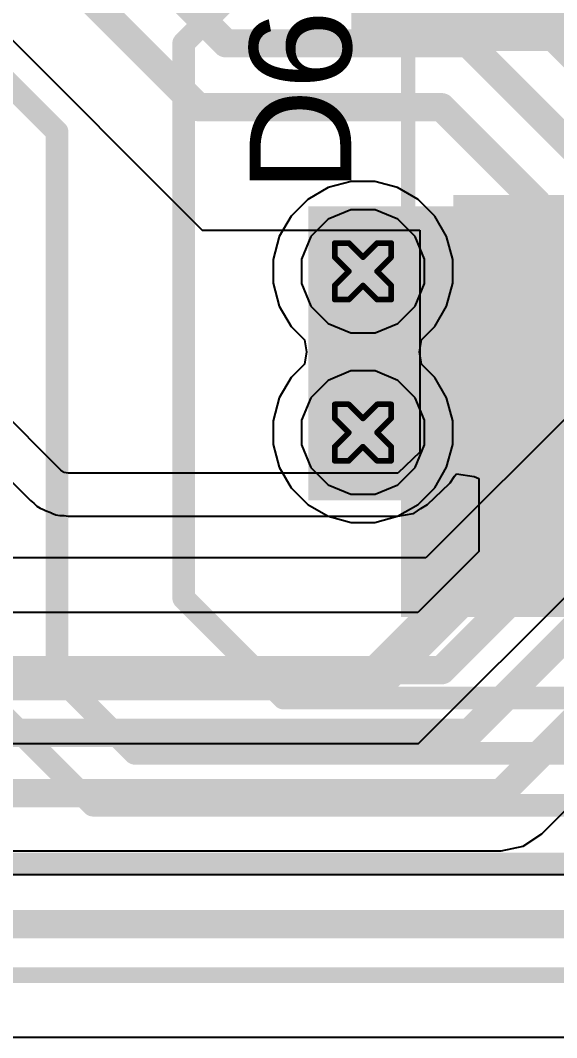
# Model space of a CAD drawing. Header units: inches. Extents: x 0 to 5379, y 0 to 5429.
# Drawn here: x 235.73 to 240.56, y 109.79 to 118.94 of the extents above; entities that cross this region are included whole.
import ezdxf

# ---------------------------------------------------------------- set-up
doc = ezdxf.new("R2010")
doc.units = ezdxf.units.IN
for name, color, linetype in [('Bottom Layer', 5, 'Continuous'), ('Bottom Solder', 6, 'Continuous'), ('Drill Drawing', 1, 'Continuous'), ('GND01', 16, 'Continuous'), ('GND02', 76, 'Continuous'), ('PWR', 156, 'Continuous'), ('SIG 01', 90, 'Continuous'), ('Top Layer', 1, 'Continuous'), ('Top Overlay', 2, 'Continuous'), ('Top Paste', 8, 'Continuous'), ('Top Solder', 216, 'Continuous'), ('Via Holes', 16, 'Continuous')]:
    doc.layers.add(name, color=color, linetype=linetype)
doc.styles.add('Arial', font='', dxfattribs={"height": 0.2})
doc.styles.get('Arial').set_extended_font_data('Arial')

# ---------------------------------------------------------------- blocks, each defined once
blk = doc.blocks.new('SMA_876')
at = {"layer": 'Top Layer'}
for points in [[(-3.25, 0.85), (-0.75, 0.85), (-0.75, -0.85), (-3.25, -0.85)], [(0.75, 0.85), (3.25, 0.85), (3.25, -0.85), (0.75, -0.85)]]:
    blk.add_hatch(color=1, dxfattribs=at).paths.add_polyline_path(points)
at = {"layer": 'Top Overlay'}
for points in [[(-4.445, -1.4216), (-3.278, -1.4216), (-3.278, 1.4219), (-4.445, 1.4219)], [(-3.3, 0.924), (-2.596, 0.924), (-2.596, 1.4219), (-3.3, 1.4219)], [(-3.3, -1.4219), (-2.596, -1.4219), (-2.596, -0.924), (-3.3, -0.924)]]:
    blk.add_hatch(color=2, dxfattribs=at).paths.add_polyline_path(points)
at = {"layer": 'Top Paste'}
for points in [[(-3.25, 0.85), (-0.75, 0.85), (-0.75, -0.85), (-3.25, -0.85)], [(0.75, 0.85), (3.25, 0.85), (3.25, -0.85), (0.75, -0.85)]]:
    blk.add_hatch(color=8, dxfattribs=at).paths.add_polyline_path(points)
at = {"layer": 'Top Solder'}
for points in [[(-3.3516, 0.9516), (-0.6484, 0.9516), (-0.6484, -0.9516), (-3.3516, -0.9516)], [(0.6484, 0.9516), (3.3516, 0.9516), (3.3516, -0.9516), (0.6484, -0.9516)]]:
    blk.add_hatch(color=216, dxfattribs=at).paths.add_polyline_path(points)
at = {"layer": 'Top Overlay'}
for points in [[(-2.6581, 1.3577, 0.127, 0.127, 0), (2.0612, 1.3577, 0.127, 0.127, 0)], [(2.0612, 1.3577, 0.127, 0.127, 0), (2.0612, 1.0122, 0.127, 0.127, 0)], [(2.0612, -1.0122, 0.127, 0.127, 0), (2.0612, -1.3577, 0.127, 0.127, 0)], [(-2.6581, -1.3577, 0.127, 0.127, 0), (2.0612, -1.3577, 0.127, 0.127, 0)]]:
    blk.add_lwpolyline(points, format="xyseb", dxfattribs=at)
for points in [[(-2.6899, 1.3577, 0.0635, 0.0635, 1), (-2.6264, 1.3577, 0.0635, 0.0635, 1)], [(2.0295, 1.3577, 0.0635, 0.0635, 1), (2.093, 1.3577, 0.0635, 0.0635, 1)], [(2.0295, 1.3577, 0.0635, 0.0635, 1), (2.093, 1.3577, 0.0635, 0.0635, 1)], [(2.0295, 1.0122, 0.0635, 0.0635, 1), (2.093, 1.0122, 0.0635, 0.0635, 1)], [(2.0295, -1.0122, 0.0635, 0.0635, 1), (2.093, -1.0122, 0.0635, 0.0635, 1)], [(-2.6899, -1.3577, 0.0635, 0.0635, 1), (-2.6264, -1.3577, 0.0635, 0.0635, 1)], [(2.0295, -1.3577, 0.0635, 0.0635, 1), (2.093, -1.3577, 0.0635, 0.0635, 1)], [(2.0295, -1.3577, 0.0635, 0.0635, 1), (2.093, -1.3577, 0.0635, 0.0635, 1)]]:
    blk.add_lwpolyline(points, format="xyseb", close=True, dxfattribs=at)

msp = doc.modelspace()

# ---------------------------------------------------------------- hatches: boundary and pattern name
at = {"layer": 'Bottom Layer'}
h = msp.add_hatch(color=5, dxfattribs=at)
edge = h.paths.add_edge_path()
edge.add_arc((238.8144, 116.6844), 0.3, 0, 360)
h = msp.add_hatch(color=5, dxfattribs=at)
edge = h.paths.add_edge_path()
edge.add_arc((238.8144, 115.2343), 0.3, 0, 360)
at = {"layer": 'Bottom Solder'}
h = msp.add_hatch(color=6, dxfattribs=at)
edge = h.paths.add_edge_path()
edge.add_arc((238.8144, 116.6844), 0.4016, 0, 360)
h = msp.add_hatch(color=6, dxfattribs=at)
edge = h.paths.add_edge_path()
edge.add_arc((238.8144, 115.2343), 0.4016, 0, 360)
at = {"layer": 'GND01'}
h = msp.add_hatch(color=16, dxfattribs=at)
edge = h.paths.add_edge_path()
edge.add_arc((238.8144, 116.6844), 0.3, 0, 360)
h = msp.add_hatch(color=16, dxfattribs=at)
edge = h.paths.add_edge_path()
edge.add_arc((238.8144, 115.2343), 0.3, 0, 360)
at = {"layer": 'GND02'}
h = msp.add_hatch(color=76, dxfattribs=at)
edge = h.paths.add_edge_path()
edge.add_arc((238.8144, 116.6844), 0.3, 0, 360)
h = msp.add_hatch(color=76, dxfattribs=at)
edge = h.paths.add_edge_path()
edge.add_arc((238.8144, 115.2343), 0.3, 0, 360)
at = {"layer": 'PWR'}
h = msp.add_hatch(color=156, dxfattribs=at)
edge = h.paths.add_edge_path()
edge.add_arc((238.8144, 116.6844), 0.3, 0, 360)
h = msp.add_hatch(color=156, dxfattribs=at)
edge = h.paths.add_edge_path()
edge.add_arc((238.8144, 115.2343), 0.3, 0, 360)
at = {"layer": 'SIG 01'}
h = msp.add_hatch(color=90, dxfattribs=at)
edge = h.paths.add_edge_path()
edge.add_arc((238.8144, 116.6844), 0.3, 0, 360)
h = msp.add_hatch(color=90, dxfattribs=at)
edge = h.paths.add_edge_path()
edge.add_arc((238.8144, 115.2343), 0.3, 0, 360)
at = {"layer": 'Top Layer'}
for points in [[(238.7096, 118.769), (241.4285, 118.769), (241.4285, 122.6225), (238.7096, 122.6225)], [(247.6822, 117.269), (238.3219, 117.269), (238.3219, 114.6243), (247.6822, 114.6243)]]:
    msp.add_hatch(color=1, dxfattribs=at).paths.add_polyline_path(points)
h = msp.add_hatch(color=1, dxfattribs=at)
edge = h.paths.add_edge_path()
edge.add_arc((238.8144, 116.6844), 0.3, 0, 360)
h = msp.add_hatch(color=1, dxfattribs=at)
edge = h.paths.add_edge_path()
edge.add_arc((238.8144, 115.2343), 0.3, 0, 360)
at = {"layer": 'Top Solder'}
h = msp.add_hatch(color=216, dxfattribs=at)
edge = h.paths.add_edge_path()
edge.add_arc((238.8144, 116.6844), 0.4016, 0, 360)
h = msp.add_hatch(color=216, dxfattribs=at)
edge = h.paths.add_edge_path()
edge.add_arc((238.8144, 115.2343), 0.4016, 0, 360)
at = {"layer": 'Via Holes'}
h = msp.add_hatch(color=7, dxfattribs=at)
edge = h.paths.add_edge_path()
edge.add_arc((238.8144, 116.6844), 0.15, 0, 360)
h = msp.add_hatch(color=7, dxfattribs=at)
edge = h.paths.add_edge_path()
edge.add_arc((238.8144, 115.2343), 0.15, 0, 360)

# ---------------------------------------------------------------- linework, layer by layer
at = {"layer": 'Bottom Layer'}
for p, q in [((238.7081, 117.4924), (238.5026, 117.4373)), ((238.9208, 117.4924), (238.7081, 117.4924)), ((239.1263, 117.4373), (238.9208, 117.4924)), ((238.5026, 117.4373), (238.3183, 117.331)), ((239.3106, 117.331), (239.1263, 117.4373)), ((238.3183, 117.331), (238.1679, 117.1805)), ((239.461, 117.1805), (239.3106, 117.331)), ((238.1679, 117.1805), (238.0615, 116.9963)), ((239.5674, 116.9963), (239.461, 117.1805)), ((238.0615, 116.9963), (238.0064, 116.7908)), ((239.6224, 116.7908), (239.5674, 116.9963)), ((238.0064, 116.7908), (238.0064, 116.578)), ((239.6224, 116.578), (239.6224, 116.7908)), ((238.0064, 116.578), (238.0615, 116.3725)), ((239.5674, 116.3725), (239.6224, 116.578)), ((238.0615, 116.3725), (238.1679, 116.1883)), ((239.461, 116.1883), (239.5674, 116.3725)), ((238.1679, 116.1883), (238.2877, 116.0685)), ((239.3412, 116.0685), (239.461, 116.1883)), ((238.2877, 116.0685), (238.3055, 115.9593)), ((239.3234, 115.9593), (239.3412, 116.0685)), ((238.3055, 115.9593), (238.2877, 115.8502)), ((239.3412, 115.8502), (239.3234, 115.9593)), ((238.2877, 115.8502), (238.1679, 115.7304)), ((239.461, 115.7304), (239.3412, 115.8502)), ((238.1679, 115.7304), (238.0615, 115.5462)), ((239.5674, 115.5462), (239.461, 115.7304)), ((238.0615, 115.5462), (238.0064, 115.3407)), ((239.6224, 115.3407), (239.5674, 115.5462)), ((238.0064, 115.3407), (238.0064, 115.1279)), ((239.6224, 115.1279), (239.6224, 115.3407)), ((238.0064, 115.1279), (238.0615, 114.9224)), ((239.5674, 114.9224), (239.6224, 115.1279)), ((238.0615, 114.9224), (238.1679, 114.7382)), ((239.461, 114.7382), (239.5674, 114.9224)), ((238.1679, 114.7382), (238.3183, 114.5877)), ((239.3106, 114.5877), (239.461, 114.7382)), ((238.3183, 114.5877), (238.5026, 114.4813)), ((239.1263, 114.4813), (239.3106, 114.5877)), ((238.5026, 114.4813), (238.7081, 114.4263)), ((238.9208, 114.4263), (239.1263, 114.4813)), ((238.7081, 114.4263), (238.9208, 114.4263))]:
    msp.add_line(p, q, dxfattribs=at)
at = {"layer": 'Drill Drawing'}
for points in [[(238.5604, 116.8114, 0.0508, 0.0508, 0), (238.5604, 116.9384, 0.0508, 0.0508, 0)], [(238.5604, 116.9384, 0.0508, 0.0508, 0), (238.6874, 116.9384, 0.0508, 0.0508, 0)], [(238.6874, 116.9384, 0.0508, 0.0508, 0), (238.8144, 116.8114, 0.0508, 0.0508, 0)], [(238.8144, 116.8114, 0.0508, 0.0508, 0), (238.9414, 116.9384, 0.0508, 0.0508, 0)], [(238.9414, 116.9384, 0.0508, 0.0508, 0), (239.0684, 116.9384, 0.0508, 0.0508, 0)], [(239.0684, 116.8114, 0.0508, 0.0508, 0), (239.0684, 116.9384, 0.0508, 0.0508, 0)], [(238.5604, 116.8114, 0.0508, 0.0508, 0), (238.6874, 116.6844, 0.0508, 0.0508, 0)], [(238.9414, 116.6844, 0.0508, 0.0508, 0), (239.0684, 116.8114, 0.0508, 0.0508, 0)], [(238.5604, 116.5574, 0.0508, 0.0508, 0), (238.6874, 116.6844, 0.0508, 0.0508, 0)], [(238.9414, 116.6844, 0.0508, 0.0508, 0), (239.0684, 116.5574, 0.0508, 0.0508, 0)], [(238.5604, 116.4304, 0.0508, 0.0508, 0), (238.5604, 116.5574, 0.0508, 0.0508, 0)], [(238.6874, 116.4304, 0.0508, 0.0508, 0), (238.8144, 116.5574, 0.0508, 0.0508, 0)], [(238.8144, 116.5574, 0.0508, 0.0508, 0), (238.9414, 116.4304, 0.0508, 0.0508, 0)], [(239.0684, 116.4304, 0.0508, 0.0508, 0), (239.0684, 116.5574, 0.0508, 0.0508, 0)], [(238.5604, 116.4304, 0.0508, 0.0508, 0), (238.6874, 116.4304, 0.0508, 0.0508, 0)], [(238.9414, 116.4304, 0.0508, 0.0508, 0), (239.0684, 116.4304, 0.0508, 0.0508, 0)], [(238.5604, 115.3613, 0.0508, 0.0508, 0), (238.5604, 115.4883, 0.0508, 0.0508, 0)], [(238.5604, 115.4883, 0.0508, 0.0508, 0), (238.6874, 115.4883, 0.0508, 0.0508, 0)], [(238.6874, 115.4883, 0.0508, 0.0508, 0), (238.8144, 115.3613, 0.0508, 0.0508, 0)], [(238.8144, 115.3613, 0.0508, 0.0508, 0), (238.9414, 115.4883, 0.0508, 0.0508, 0)], [(238.9414, 115.4883, 0.0508, 0.0508, 0), (239.0684, 115.4883, 0.0508, 0.0508, 0)], [(239.0684, 115.3613, 0.0508, 0.0508, 0), (239.0684, 115.4883, 0.0508, 0.0508, 0)], [(238.5604, 115.3613, 0.0508, 0.0508, 0), (238.6874, 115.2343, 0.0508, 0.0508, 0)], [(238.9414, 115.2343, 0.0508, 0.0508, 0), (239.0684, 115.3613, 0.0508, 0.0508, 0)], [(238.5604, 115.1073, 0.0508, 0.0508, 0), (238.6874, 115.2343, 0.0508, 0.0508, 0)], [(238.9414, 115.2343, 0.0508, 0.0508, 0), (239.0684, 115.1073, 0.0508, 0.0508, 0)], [(238.5604, 114.9803, 0.0508, 0.0508, 0), (238.5604, 115.1073, 0.0508, 0.0508, 0)], [(238.6874, 114.9803, 0.0508, 0.0508, 0), (238.8144, 115.1073, 0.0508, 0.0508, 0)], [(238.8144, 115.1073, 0.0508, 0.0508, 0), (238.9414, 114.9803, 0.0508, 0.0508, 0)], [(239.0684, 114.9803, 0.0508, 0.0508, 0), (239.0684, 115.1073, 0.0508, 0.0508, 0)], [(238.5604, 114.9803, 0.0508, 0.0508, 0), (238.6874, 114.9803, 0.0508, 0.0508, 0)], [(238.9414, 114.9803, 0.0508, 0.0508, 0), (239.0684, 114.9803, 0.0508, 0.0508, 0)]]:
    msp.add_lwpolyline(points, format="xyseb", dxfattribs=at)
for points in [[(238.5477, 116.9384, 0.0254, 0.0254, 1), (238.5731, 116.9384, 0.0254, 0.0254, 1)], [(238.5477, 116.9384, 0.0254, 0.0254, 1), (238.5731, 116.9384, 0.0254, 0.0254, 1)], [(238.6747, 116.9384, 0.0254, 0.0254, 1), (238.7001, 116.9384, 0.0254, 0.0254, 1)], [(238.6747, 116.9384, 0.0254, 0.0254, 1), (238.7001, 116.9384, 0.0254, 0.0254, 1)], [(238.9287, 116.9384, 0.0254, 0.0254, 1), (238.9541, 116.9384, 0.0254, 0.0254, 1)], [(238.9287, 116.9384, 0.0254, 0.0254, 1), (238.9541, 116.9384, 0.0254, 0.0254, 1)], [(239.0557, 116.9384, 0.0254, 0.0254, 1), (239.0811, 116.9384, 0.0254, 0.0254, 1)], [(239.0557, 116.9384, 0.0254, 0.0254, 1), (239.0811, 116.9384, 0.0254, 0.0254, 1)], [(238.5477, 116.8114, 0.0254, 0.0254, 1), (238.5731, 116.8114, 0.0254, 0.0254, 1)], [(238.5477, 116.8114, 0.0254, 0.0254, 1), (238.5731, 116.8114, 0.0254, 0.0254, 1)], [(238.8017, 116.8114, 0.0254, 0.0254, 1), (238.8271, 116.8114, 0.0254, 0.0254, 1)], [(238.8017, 116.8114, 0.0254, 0.0254, 1), (238.8271, 116.8114, 0.0254, 0.0254, 1)], [(239.0557, 116.8114, 0.0254, 0.0254, 1), (239.0811, 116.8114, 0.0254, 0.0254, 1)], [(239.0557, 116.8114, 0.0254, 0.0254, 1), (239.0811, 116.8114, 0.0254, 0.0254, 1)], [(238.6747, 116.6844, 0.0254, 0.0254, 1), (238.7001, 116.6844, 0.0254, 0.0254, 1)], [(238.6747, 116.6844, 0.0254, 0.0254, 1), (238.7001, 116.6844, 0.0254, 0.0254, 1)], [(238.9287, 116.6844, 0.0254, 0.0254, 1), (238.9541, 116.6844, 0.0254, 0.0254, 1)], [(238.9287, 116.6844, 0.0254, 0.0254, 1), (238.9541, 116.6844, 0.0254, 0.0254, 1)], [(238.5477, 116.5574, 0.0254, 0.0254, 1), (238.5731, 116.5574, 0.0254, 0.0254, 1)], [(238.5477, 116.5574, 0.0254, 0.0254, 1), (238.5731, 116.5574, 0.0254, 0.0254, 1)], [(238.8017, 116.5574, 0.0254, 0.0254, 1), (238.8271, 116.5574, 0.0254, 0.0254, 1)], [(238.8017, 116.5574, 0.0254, 0.0254, 1), (238.8271, 116.5574, 0.0254, 0.0254, 1)], [(239.0557, 116.5574, 0.0254, 0.0254, 1), (239.0811, 116.5574, 0.0254, 0.0254, 1)], [(239.0557, 116.5574, 0.0254, 0.0254, 1), (239.0811, 116.5574, 0.0254, 0.0254, 1)], [(238.5477, 116.4304, 0.0254, 0.0254, 1), (238.5731, 116.4304, 0.0254, 0.0254, 1)], [(238.5477, 116.4304, 0.0254, 0.0254, 1), (238.5731, 116.4304, 0.0254, 0.0254, 1)], [(238.6747, 116.4304, 0.0254, 0.0254, 1), (238.7001, 116.4304, 0.0254, 0.0254, 1)], [(238.6747, 116.4304, 0.0254, 0.0254, 1), (238.7001, 116.4304, 0.0254, 0.0254, 1)], [(238.9287, 116.4304, 0.0254, 0.0254, 1), (238.9541, 116.4304, 0.0254, 0.0254, 1)], [(238.9287, 116.4304, 0.0254, 0.0254, 1), (238.9541, 116.4304, 0.0254, 0.0254, 1)], [(239.0557, 116.4304, 0.0254, 0.0254, 1), (239.0811, 116.4304, 0.0254, 0.0254, 1)], [(239.0557, 116.4304, 0.0254, 0.0254, 1), (239.0811, 116.4304, 0.0254, 0.0254, 1)], [(238.5477, 115.4883, 0.0254, 0.0254, 1), (238.5731, 115.4883, 0.0254, 0.0254, 1)], [(238.5477, 115.4883, 0.0254, 0.0254, 1), (238.5731, 115.4883, 0.0254, 0.0254, 1)], [(238.6747, 115.4883, 0.0254, 0.0254, 1), (238.7001, 115.4883, 0.0254, 0.0254, 1)], [(238.6747, 115.4883, 0.0254, 0.0254, 1), (238.7001, 115.4883, 0.0254, 0.0254, 1)], [(238.9287, 115.4883, 0.0254, 0.0254, 1), (238.9541, 115.4883, 0.0254, 0.0254, 1)], [(238.9287, 115.4883, 0.0254, 0.0254, 1), (238.9541, 115.4883, 0.0254, 0.0254, 1)], [(239.0557, 115.4883, 0.0254, 0.0254, 1), (239.0811, 115.4883, 0.0254, 0.0254, 1)], [(239.0557, 115.4883, 0.0254, 0.0254, 1), (239.0811, 115.4883, 0.0254, 0.0254, 1)], [(238.5477, 115.3613, 0.0254, 0.0254, 1), (238.5731, 115.3613, 0.0254, 0.0254, 1)], [(238.5477, 115.3613, 0.0254, 0.0254, 1), (238.5731, 115.3613, 0.0254, 0.0254, 1)], [(238.8017, 115.3613, 0.0254, 0.0254, 1), (238.8271, 115.3613, 0.0254, 0.0254, 1)], [(238.8017, 115.3613, 0.0254, 0.0254, 1), (238.8271, 115.3613, 0.0254, 0.0254, 1)], [(239.0557, 115.3613, 0.0254, 0.0254, 1), (239.0811, 115.3613, 0.0254, 0.0254, 1)], [(239.0557, 115.3613, 0.0254, 0.0254, 1), (239.0811, 115.3613, 0.0254, 0.0254, 1)], [(238.6747, 115.2343, 0.0254, 0.0254, 1), (238.7001, 115.2343, 0.0254, 0.0254, 1)], [(238.6747, 115.2343, 0.0254, 0.0254, 1), (238.7001, 115.2343, 0.0254, 0.0254, 1)], [(238.9287, 115.2343, 0.0254, 0.0254, 1), (238.9541, 115.2343, 0.0254, 0.0254, 1)], [(238.9287, 115.2343, 0.0254, 0.0254, 1), (238.9541, 115.2343, 0.0254, 0.0254, 1)], [(238.5477, 115.1073, 0.0254, 0.0254, 1), (238.5731, 115.1073, 0.0254, 0.0254, 1)], [(238.5477, 115.1073, 0.0254, 0.0254, 1), (238.5731, 115.1073, 0.0254, 0.0254, 1)], [(238.8017, 115.1073, 0.0254, 0.0254, 1), (238.8271, 115.1073, 0.0254, 0.0254, 1)], [(238.8017, 115.1073, 0.0254, 0.0254, 1), (238.8271, 115.1073, 0.0254, 0.0254, 1)], [(239.0557, 115.1073, 0.0254, 0.0254, 1), (239.0811, 115.1073, 0.0254, 0.0254, 1)], [(239.0557, 115.1073, 0.0254, 0.0254, 1), (239.0811, 115.1073, 0.0254, 0.0254, 1)], [(238.5477, 114.9803, 0.0254, 0.0254, 1), (238.5731, 114.9803, 0.0254, 0.0254, 1)], [(238.5477, 114.9803, 0.0254, 0.0254, 1), (238.5731, 114.9803, 0.0254, 0.0254, 1)], [(238.6747, 114.9803, 0.0254, 0.0254, 1), (238.7001, 114.9803, 0.0254, 0.0254, 1)], [(238.6747, 114.9803, 0.0254, 0.0254, 1), (238.7001, 114.9803, 0.0254, 0.0254, 1)], [(238.9287, 114.9803, 0.0254, 0.0254, 1), (238.9541, 114.9803, 0.0254, 0.0254, 1)], [(238.9287, 114.9803, 0.0254, 0.0254, 1), (238.9541, 114.9803, 0.0254, 0.0254, 1)], [(239.0557, 114.9803, 0.0254, 0.0254, 1), (239.0811, 114.9803, 0.0254, 0.0254, 1)], [(239.0557, 114.9803, 0.0254, 0.0254, 1), (239.0811, 114.9803, 0.0254, 0.0254, 1)]]:
    msp.add_lwpolyline(points, format="xyseb", close=True, dxfattribs=at)
at = {"layer": 'GND01'}
for p, q in [((238.7042, 117.2384), (238.5006, 117.1541)), ((238.9246, 117.2384), (238.7042, 117.2384)), ((239.1283, 117.1541), (238.9246, 117.2384)), ((238.5006, 117.1541), (238.3448, 116.9982)), ((239.2841, 116.9982), (239.1283, 117.1541)), ((238.3448, 116.9982), (238.2604, 116.7946)), ((239.3684, 116.7946), (239.2841, 116.9982)), ((238.2604, 116.7946), (238.2604, 116.5742)), ((239.3684, 116.5742), (239.3684, 116.7946)), ((238.2604, 116.5742), (238.3448, 116.3706)), ((239.2841, 116.3706), (239.3684, 116.5742)), ((238.3448, 116.3706), (238.5006, 116.2147)), ((239.1283, 116.2147), (239.2841, 116.3706)), ((238.5006, 116.2147), (238.7042, 116.1304)), ((238.9246, 116.1304), (239.1283, 116.2147)), ((238.7042, 116.1304), (238.9246, 116.1304)), ((238.7042, 115.7883), (238.5006, 115.7039)), ((238.9246, 115.7883), (238.7042, 115.7883)), ((239.1283, 115.7039), (238.9246, 115.7883)), ((238.5006, 115.7039), (238.3448, 115.5481)), ((239.2841, 115.5481), (239.1283, 115.7039)), ((238.3448, 115.5481), (238.2604, 115.3445)), ((239.3684, 115.3445), (239.2841, 115.5481)), ((238.2604, 115.3445), (238.2604, 115.1241)), ((239.3684, 115.1241), (239.3684, 115.3445)), ((238.2604, 115.1241), (238.3448, 114.9205)), ((239.2841, 114.9205), (239.3684, 115.1241)), ((238.3448, 114.9205), (238.5006, 114.7646)), ((239.1283, 114.7646), (239.2841, 114.9205)), ((238.5006, 114.7646), (238.7042, 114.6803)), ((238.9246, 114.6803), (239.1283, 114.7646)), ((238.7042, 114.6803), (238.9246, 114.6803))]:
    msp.add_line(p, q, dxfattribs=at)
at = {"layer": 'GND02'}
for p, q in [((238.7042, 117.2384), (238.5006, 117.1541)), ((238.9246, 117.2384), (238.7042, 117.2384)), ((239.1283, 117.1541), (238.9246, 117.2384)), ((238.5006, 117.1541), (238.3448, 116.9982)), ((239.2841, 116.9982), (239.1283, 117.1541)), ((238.3448, 116.9982), (238.2604, 116.7946)), ((239.3684, 116.7946), (239.2841, 116.9982)), ((238.2604, 116.7946), (238.2604, 116.5742)), ((239.3684, 116.5742), (239.3684, 116.7946)), ((238.2604, 116.5742), (238.3448, 116.3706)), ((239.2841, 116.3706), (239.3684, 116.5742)), ((238.3448, 116.3706), (238.5006, 116.2147)), ((239.1283, 116.2147), (239.2841, 116.3706)), ((238.5006, 116.2147), (238.7042, 116.1304)), ((238.9246, 116.1304), (239.1283, 116.2147)), ((238.7042, 116.1304), (238.9246, 116.1304)), ((238.7042, 115.7883), (238.5006, 115.7039)), ((238.9246, 115.7883), (238.7042, 115.7883)), ((239.1283, 115.7039), (238.9246, 115.7883)), ((238.5006, 115.7039), (238.3448, 115.5481)), ((239.2841, 115.5481), (239.1283, 115.7039)), ((238.3448, 115.5481), (238.2604, 115.3445)), ((239.3684, 115.3445), (239.2841, 115.5481)), ((238.2604, 115.3445), (238.2604, 115.1241)), ((239.3684, 115.1241), (239.3684, 115.3445)), ((238.2604, 115.1241), (238.3448, 114.9205)), ((239.2841, 114.9205), (239.3684, 115.1241)), ((238.3448, 114.9205), (238.5006, 114.7646)), ((239.1283, 114.7646), (239.2841, 114.9205)), ((238.5006, 114.7646), (238.7042, 114.6803)), ((238.9246, 114.6803), (239.1283, 114.7646)), ((238.7042, 114.6803), (238.9246, 114.6803))]:
    msp.add_line(p, q, dxfattribs=at)
at = {"layer": 'PWR'}
for p, q in [((238.7042, 117.2384), (238.5006, 117.1541)), ((238.9246, 117.2384), (238.7042, 117.2384)), ((239.1283, 117.1541), (238.9246, 117.2384)), ((238.5006, 117.1541), (238.3448, 116.9982)), ((239.2841, 116.9982), (239.1283, 117.1541)), ((238.3448, 116.9982), (238.2604, 116.7946)), ((239.3684, 116.7946), (239.2841, 116.9982)), ((238.2604, 116.7946), (238.2604, 116.5742)), ((239.3684, 116.5742), (239.3684, 116.7946)), ((241.9633, 116.69), (239.3807, 114.1074)), ((238.2604, 116.5742), (238.3448, 116.3706)), ((239.2841, 116.3706), (239.3684, 116.5742)), ((239.3151, 112.4374), (243.2697, 116.3921)), ((238.3448, 116.3706), (238.5006, 116.2147)), ((239.1283, 116.2147), (239.2841, 116.3706)), ((238.5006, 116.2147), (238.7042, 116.1304)), ((238.9246, 116.1304), (239.1283, 116.2147)), ((238.7042, 116.1304), (238.9246, 116.1304)), ((238.7042, 115.7883), (238.5006, 115.7039)), ((238.9246, 115.7883), (238.7042, 115.7883)), ((239.1283, 115.7039), (238.9246, 115.7883)), ((238.5006, 115.7039), (238.3448, 115.5481)), ((239.2841, 115.5481), (239.1283, 115.7039)), ((238.3448, 115.5481), (238.2604, 115.3445)), ((239.3684, 115.3445), (239.2841, 115.5481)), ((238.2604, 115.3445), (238.2604, 115.1241)), ((239.3684, 115.1241), (239.3684, 115.3445)), ((238.2604, 115.1241), (238.3448, 114.9205)), ((239.2841, 114.9205), (239.3684, 115.1241)), ((238.3448, 114.9205), (238.5006, 114.7646)), ((239.1283, 114.7646), (239.2841, 114.9205)), ((238.5006, 114.7646), (238.7042, 114.6803)), ((238.9246, 114.6803), (239.1283, 114.7646)), ((238.7042, 114.6803), (238.9246, 114.6803)), ((239.3807, 114.1074), (235.043, 114.1074)), ((215.6084, 112.4374), (239.3151, 112.4374)), ((242.8927, 109.792), (208.7753, 109.792))]:
    msp.add_line(p, q, dxfattribs=at)
for points in [[(238.9308, 113.0166, 0.381, 0.381, 0), (242.4487, 116.5345, 0.381, 0.381, 0)], [(215.9536, 113.0166, 0.381, 0.381, 0), (238.9308, 113.0166, 0.381, 0.381, 0)]]:
    msp.add_lwpolyline(points, format="xyseb", dxfattribs=at)
msp.add_lwpolyline([(238.8356, 113.0166, 0.1905, 0.1905, 1), (239.0261, 113.0166, 0.1905, 0.1905, 1)], format="xyseb", close=True, dxfattribs=at)
msp.add_lwpolyline([(238.8356, 113.0166, 0.1905, 0.1905, 1), (239.0261, 113.0166, 0.1905, 0.1905, 1)], format="xyseb", close=True, dxfattribs=at)
at = {"layer": 'SIG 01'}
for p, q in [((233.7355, 120.688), (237.3697, 117.0538)), ((236.098, 114.8965), (233.0103, 117.9842)), ((237.3697, 117.0538), (239.3255, 117.0538)), ((239.3255, 117.0538), (239.3255, 115.0568)), ((239.3255, 115.0568), (239.1278, 114.8694)), ((235.4651, 114.98), (235.8233, 114.6218)), ((236.128, 114.8765), (236.098, 114.8965)), ((236.1633, 114.8694), (236.128, 114.8765)), ((237.7213, 114.8694), (236.1633, 114.8694)), ((239.1278, 114.8694), (237.7213, 114.8694)), ((239.6002, 114.7821), (239.6394, 114.8409)), ((239.6394, 114.8409), (239.655, 114.8628)), ((239.655, 114.8628), (239.8146, 114.8403)), ((239.8146, 114.8403), (239.8582, 114.8196)), ((239.3951, 114.5875), (239.5927, 114.7748)), ((239.5927, 114.7748), (239.5958, 114.7792)), ((239.5958, 114.7792), (239.6002, 114.7821)), ((239.8582, 114.8196), (239.8582, 114.1644)), ((235.8233, 114.6218), (235.8551, 114.6005)), ((235.8551, 114.6005), (235.8822, 114.5735)), ((235.8822, 114.5735), (235.9122, 114.5535)), ((239.3353, 114.5498), (239.3951, 114.5875)), ((235.9122, 114.5535), (235.9475, 114.5388)), ((235.9475, 114.5388), (235.9494, 114.5376)), ((235.9494, 114.5376), (235.9515, 114.5371)), ((235.9515, 114.5371), (236.0128, 114.5118)), ((236.0128, 114.5118), (236.0147, 114.5105)), ((236.0147, 114.5105), (236.0169, 114.5101)), ((236.0169, 114.5101), (236.0522, 114.4955)), ((236.0522, 114.4955), (236.0875, 114.4884)), ((236.0875, 114.4884), (236.1258, 114.4884)), ((236.1258, 114.4884), (236.1633, 114.481)), ((236.1633, 114.481), (237.7213, 114.481)), ((237.7213, 114.481), (239.1278, 114.481)), ((239.1278, 114.481), (239.1972, 114.4948)), ((239.1972, 114.4948), (239.2669, 114.5067)), ((239.2669, 114.5067), (239.2713, 114.5095)), ((239.2713, 114.5095), (239.2765, 114.5105)), ((239.2765, 114.5105), (239.3353, 114.5498)), ((239.8582, 114.1644), (239.3084, 113.6146)), ((239.3084, 113.6146), (228.139, 113.6146)), ((240.4229, 111.6254), (241.9011, 113.1036)), ((240.2549, 111.5132), (240.4229, 111.6254)), ((210.1612, 111.4737), (240.0567, 111.4737)), ((240.0567, 111.4737), (240.2549, 111.5132)), ((265.2183, 111.2578), (208.238, 111.2578))]:
    msp.add_line(p, q, dxfattribs=at)
for points in [[(234.2987, 121.1969, 0.254, 0.254, 0), (237.3349, 118.1607, 0.254, 0.254, 0)], [(235.3077, 121.0099, 0.254, 0.254, 0), (237.5823, 118.7353, 0.254, 0.254, 0)], [(240.0014, 119.3195, 0.254, 0.254, 0), (241.5349, 117.786, 0.254, 0.254, 0)], [(237.5823, 118.7353, 0.254, 0.254, 0), (239.7594, 118.7353, 0.254, 0.254, 0)], [(239.7594, 118.7353, 0.254, 0.254, 0), (240.9507, 117.544, 0.254, 0.254, 0)], [(237.3349, 118.1607, 0.254, 0.254, 0), (239.5214, 118.1607, 0.254, 0.254, 0)], [(239.5214, 118.1607, 0.254, 0.254, 0), (240.3761, 117.306, 0.254, 0.254, 0)], [(240.3761, 113.9499, 0.254, 0.254, 0), (240.3761, 117.306, 0.254, 0.254, 0)], [(239.5229, 113.0967, 0.254, 0.254, 0), (240.3761, 113.9499, 0.254, 0.254, 0)], [(239.7722, 112.5333, 0.254, 0.254, 0), (240.9507, 113.7119, 0.254, 0.254, 0)], [(240.0567, 111.9917, 0.254, 0.254, 0), (241.5349, 113.4699, 0.254, 0.254, 0)], [(210.7427, 113.0967, 0.254, 0.254, 0), (239.5229, 113.0967, 0.254, 0.254, 0)], [(210.4935, 112.5333, 0.254, 0.254, 0), (239.7722, 112.5333, 0.254, 0.254, 0)], [(210.1612, 111.9917, 0.254, 0.254, 0), (240.0567, 111.9917, 0.254, 0.254, 0)], [(208.0476, 110.7981, 0.1397, 0.1397, 0), (268.8241, 110.7981, 0.1397, 0.1397, 0)], [(207.8635, 110.3536, 0.1397, 0.1397, 0), (269.0083, 110.3536, 0.1397, 0.1397, 0)]]:
    msp.add_lwpolyline(points, format="xyseb", dxfattribs=at)
for points in [[(237.5188, 118.7353, 0.127, 0.127, 1), (237.6458, 118.7353, 0.127, 0.127, 1)], [(237.5188, 118.7353, 0.127, 0.127, 1), (237.6458, 118.7353, 0.127, 0.127, 1)], [(239.6959, 118.7353, 0.127, 0.127, 1), (239.8229, 118.7353, 0.127, 0.127, 1)], [(239.6959, 118.7353, 0.127, 0.127, 1), (239.8229, 118.7353, 0.127, 0.127, 1)], [(237.2714, 118.1607, 0.127, 0.127, 1), (237.3984, 118.1607, 0.127, 0.127, 1)], [(237.2714, 118.1607, 0.127, 0.127, 1), (237.3984, 118.1607, 0.127, 0.127, 1)], [(239.4579, 118.1607, 0.127, 0.127, 1), (239.5849, 118.1607, 0.127, 0.127, 1)], [(239.4579, 118.1607, 0.127, 0.127, 1), (239.5849, 118.1607, 0.127, 0.127, 1)], [(240.3126, 117.306, 0.127, 0.127, 1), (240.4396, 117.306, 0.127, 0.127, 1)], [(240.3126, 117.306, 0.127, 0.127, 1), (240.4396, 117.306, 0.127, 0.127, 1)], [(240.3126, 113.9499, 0.127, 0.127, 1), (240.4396, 113.9499, 0.127, 0.127, 1)], [(240.3126, 113.9499, 0.127, 0.127, 1), (240.4396, 113.9499, 0.127, 0.127, 1)], [(239.4594, 113.0967, 0.127, 0.127, 1), (239.5864, 113.0967, 0.127, 0.127, 1)], [(239.4594, 113.0967, 0.127, 0.127, 1), (239.5864, 113.0967, 0.127, 0.127, 1)], [(239.7087, 112.5333, 0.127, 0.127, 1), (239.8357, 112.5333, 0.127, 0.127, 1)], [(239.7087, 112.5333, 0.127, 0.127, 1), (239.8357, 112.5333, 0.127, 0.127, 1)], [(239.9932, 111.9917, 0.127, 0.127, 1), (240.1202, 111.9917, 0.127, 0.127, 1)], [(239.9932, 111.9917, 0.127, 0.127, 1), (240.1202, 111.9917, 0.127, 0.127, 1)]]:
    msp.add_lwpolyline(points, format="xyseb", close=True, dxfattribs=at)
at = {"layer": 'Top Layer'}
for points in [[(233.2896, 120.713, 0.2032, 0.2032, 0), (236.0633, 117.9394, 0.2032, 0.2032, 0)], [(237.2022, 118.7359, 0.2032, 0.2032, 0), (238.3219, 119.8556, 0.2032, 0.2032, 0)], [(237.2022, 113.7438, 0.2032, 0.2032, 0), (237.2022, 118.7359, 0.2032, 0.2032, 0)], [(236.0633, 113.0491, 0.2032, 0.2032, 0), (236.0633, 117.9394, 0.2032, 0.2032, 0)], [(237.2022, 113.7438, 0.2032, 0.2032, 0), (238.1001, 112.8459, 0.2032, 0.2032, 0)], [(236.0633, 113.0491, 0.2032, 0.2032, 0), (236.7636, 112.3488, 0.2032, 0.2032, 0)], [(235.4487, 112.8205, 0.2032, 0.2032, 0), (236.3869, 111.8824, 0.2032, 0.2032, 0)], [(238.1001, 112.8459, 0.2032, 0.2032, 0), (283.1749, 112.8459, 0.2032, 0.2032, 0)], [(236.7636, 112.3488, 0.2032, 0.2032, 0), (293.8188, 112.3488, 0.2032, 0.2032, 0)], [(236.3869, 111.8824, 0.2032, 0.2032, 0), (294.1106, 111.8824, 0.2032, 0.2032, 0)], [(231.0225, 111.3536, 0.2032, 0.2032, 0), (266.1205, 111.3536, 0.2032, 0.2032, 0)], [(230.3928, 110.8137, 0.254, 0.254, 0), (326.4343, 110.8137, 0.254, 0.254, 0)]]:
    msp.add_lwpolyline(points, format="xyseb", dxfattribs=at)
for points in [[(237.1514, 118.7359, 0.1016, 0.1016, 1), (237.253, 118.7359, 0.1016, 0.1016, 1)], [(237.1514, 118.7359, 0.1016, 0.1016, 1), (237.253, 118.7359, 0.1016, 0.1016, 1)], [(236.0125, 117.9394, 0.1016, 0.1016, 1), (236.1141, 117.9394, 0.1016, 0.1016, 1)], [(236.0125, 117.9394, 0.1016, 0.1016, 1), (236.1141, 117.9394, 0.1016, 0.1016, 1)], [(237.1514, 113.7438, 0.1016, 0.1016, 1), (237.253, 113.7438, 0.1016, 0.1016, 1)], [(237.1514, 113.7438, 0.1016, 0.1016, 1), (237.253, 113.7438, 0.1016, 0.1016, 1)], [(236.0125, 113.0491, 0.1016, 0.1016, 1), (236.1141, 113.0491, 0.1016, 0.1016, 1)], [(236.0125, 113.0491, 0.1016, 0.1016, 1), (236.1141, 113.0491, 0.1016, 0.1016, 1)], [(238.0493, 112.8459, 0.1016, 0.1016, 1), (238.1509, 112.8459, 0.1016, 0.1016, 1)], [(238.0493, 112.8459, 0.1016, 0.1016, 1), (238.1509, 112.8459, 0.1016, 0.1016, 1)], [(236.7128, 112.3488, 0.1016, 0.1016, 1), (236.8144, 112.3488, 0.1016, 0.1016, 1)], [(236.7128, 112.3488, 0.1016, 0.1016, 1), (236.8144, 112.3488, 0.1016, 0.1016, 1)], [(236.3361, 111.8824, 0.1016, 0.1016, 1), (236.4377, 111.8824, 0.1016, 0.1016, 1)], [(236.3361, 111.8824, 0.1016, 0.1016, 1), (236.4377, 111.8824, 0.1016, 0.1016, 1)]]:
    msp.add_lwpolyline(points, format="xyseb", close=True, dxfattribs=at)

# ---------------------------------------------------------------- block references
at = {"rotation": 90}
msp.add_blockref('SMA_876', (240.5785, 118.019), dxfattribs=at)

# ---------------------------------------------------------------- texts
at = {"layer": 'Top Overlay', "style": 'Arial'}
msp.add_text('D60', height=0.9144, rotation=90, dxfattribs=at).set_placement((238.7091, 117.3992))

doc.saveas('drawing.dxf')
